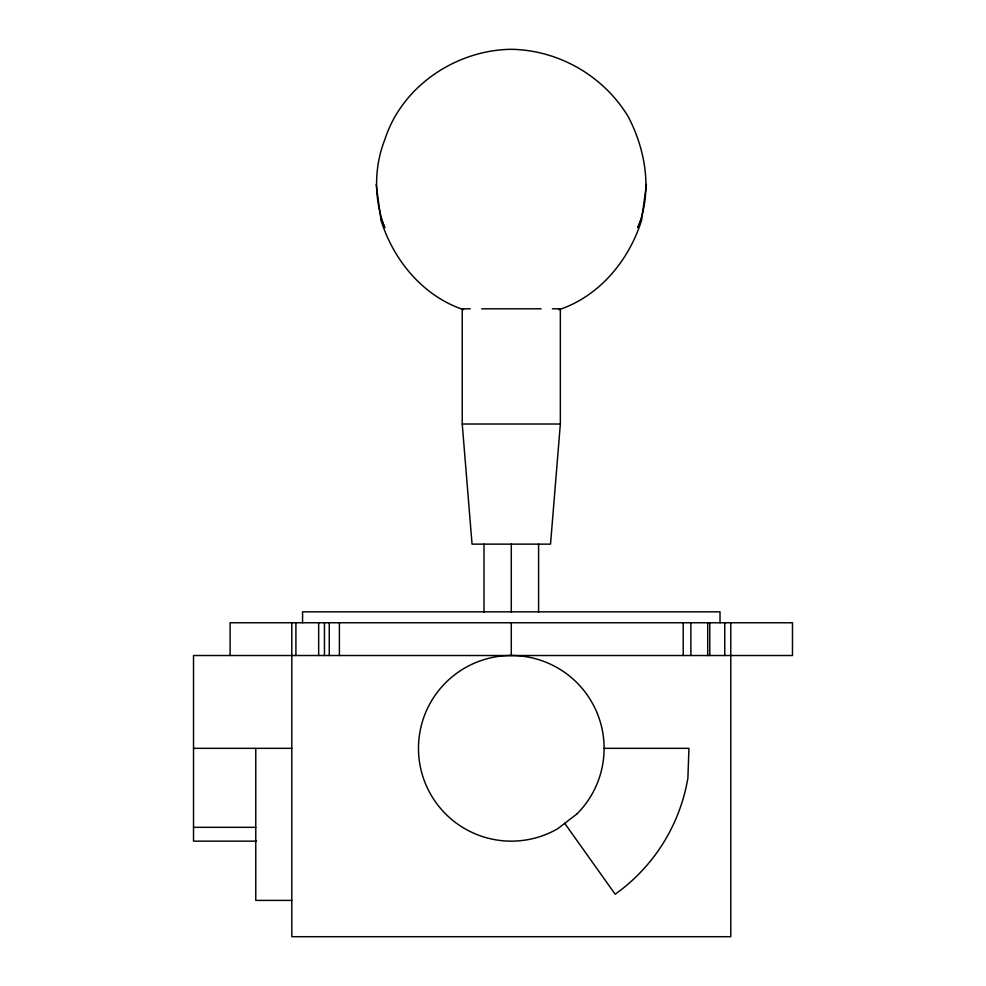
<?xml version="1.0" encoding="UTF-8"?>
<svg xmlns="http://www.w3.org/2000/svg" width="986" height="986" viewBox="0 0 986 986"><rect width="100%" height="100%" fill="white"/><g stroke="black" fill="none" stroke-linecap="round" stroke-linejoin="round"><path stroke-width="1.48" d="M552.357 308.815L560.344 308.815L560.344 424.017L550.533 544.136L472.047 544.136L462.237 424.017L462.237 308.815L470.273 308.815M646.422 184.431L641.824 218.214L637.782 227.63C652.559 191.765 645.916 150.599 628.316 116.866C603.839 76.058 558.865 50.101 511.29 49.3C455.852 50.039 401.832 86.201 384.799 139.716C373.867 167.263 373.867 200.084 384.799 227.63L380.756 218.214L376.159 184.431M641.824 219.41C629.524 259.799 599.771 296.083 559.025 309.678M481.698 308.815L541.117 308.815M462.237 424.017L560.344 424.017M193.527 748.337L291.807 748.337M604.11 748.337L688.955 748.337L687.895 778.016A179.082 179.082 0 0 1 615.178 894.203L564.707 823.335M193.527 827.328L255.768 827.328M256.483 841.157L193.527 841.157L193.527 655.517L792.473 655.517L792.473 622.758L230.108 622.758L230.108 655.517M291.807 900.403L255.768 900.403L255.768 748.337M463.568 309.678C422.809 296.083 393.057 259.799 380.756 219.41M730.774 622.758L730.774 936.7L291.807 936.7L291.807 622.758M724.747 622.758L724.747 655.517M720.014 622.758L720.014 611.838L302.566 611.838L302.566 622.758M709.797 622.758L709.797 655.517M707.714 622.758L707.714 655.517M690.89 622.758L690.89 655.517M683.199 622.758L683.199 655.517M538.59 544.136L538.59 612.17M511.29 544.136L511.29 612.17M511.29 622.758L511.29 655.517M483.99 544.136L483.99 612.17M339.394 622.758L339.394 655.517M329.262 622.758L329.262 655.517M324.456 622.758L324.456 655.517M318.663 622.758L318.663 655.517M295.911 622.758L295.911 655.517M576.921 813.968L557.694 828.721A92.82 92.82 0 0 1 418.828 756.422A92.82 92.82 0 0 1 543.039 661.113A92.82 92.82 0 0 1 576.921 813.968"/></g></svg>
